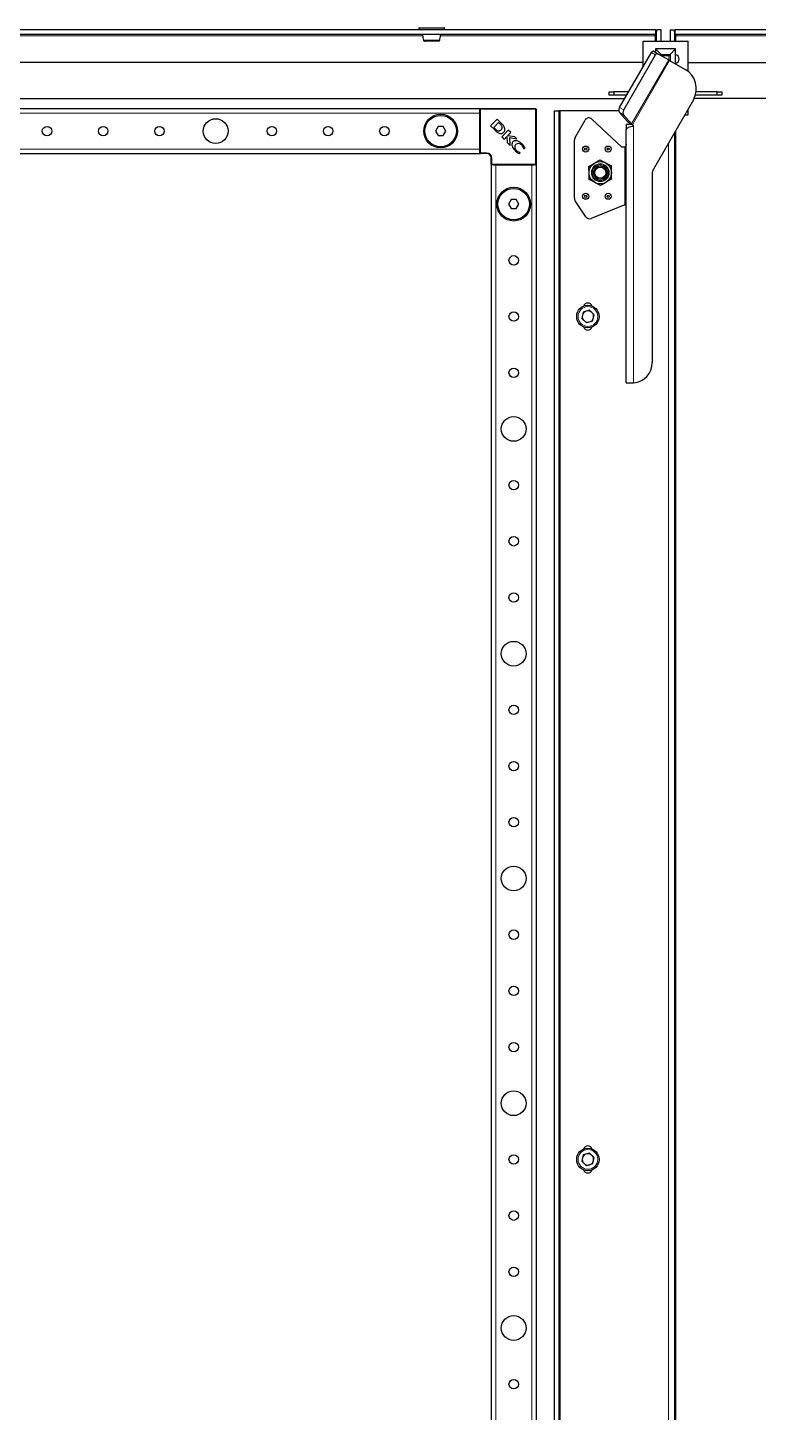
# Model space of a CAD drawing. Header units: millimetres. Extents: x -1284 to 3090, y -1538 to 1219.
# Drawn here: x -606 to -281, y -59 to 557 of the extents above; entities that cross this region are included whole.
import ezdxf

# ---------------------------------------------------------------- set-up
doc = ezdxf.new("R2010")
doc.units = ezdxf.units.MM

msp = doc.modelspace()

# ---------------------------------------------------------------- linework, layer by layer
at = {"color": 7, "linetype": 'Continuous', "lineweight": 25}
for p, q in [((-326.74, 556.28), (-917.14, 556.28)), ((-432.19, 557.03), (-432.19, 556.28)), ((-431.94, 557.28), (-423.43, 557.28)), ((-423.43, 557.28), (-420.94, 557.28)), ((-420.69, 556.28), (-420.69, 557.03)), ((-326.74, 554.28), (-326.74, 556.28)), ((-324.44, 556.28), (-326.44, 556.28)), ((-326.44, 551.28), (-326.44, 556.28)), ((-324.44, 551.28), (-324.44, 556.28)), ((-320.44, 556.28), (-318.44, 556.28)), ((-320.44, 556.28), (-320.44, 551.28)), ((-318.44, 556.28), (-318.44, 551.28)), ((-318.14, 554.28), (-318.14, 556.28)), ((272.26, 556.28), (-318.14, 556.28)), ((-326.74, 554.28), (-917.14, 554.28)), ((-332.44, 551.28), (-312.44, 551.28)), ((-332.44, 539.86), (-332.44, 551.28)), ((-326.83, 554.28), (-327.04, 553.68)), ((272.26, 554.28), (-318.14, 554.28)), ((-317.84, 553.68), (-318.04, 554.28)), ((-312.44, 537.87), (-312.44, 551.28)), ((-342.88, 521.78), (-328.74, 546.26)), ((-341.04, 520.72), (-326.9, 545.2)), ((-327.63, 546.77), (-325.79, 545.71)), ((-324.44, 545.33), (-326.94, 547.82)), ((-326.94, 547.82), (-326.94, 546.38)), ((-317.94, 547.82), (-326.94, 547.82)), ((-325.79, 545.71), (-321.03, 542.96)), ((-324.44, 545.33), (-320.43, 545.33)), ((-324.44, 545.33), (-323.94, 544.83)), ((-324.44, 544.94), (-324.44, 545.33)), ((-320.66, 542.75), (-321.03, 542.96)), ((-320.43, 545.33), (-320.93, 544.83)), ((-320.66, 542.75), (-313.72, 538.74)), ((-320.43, 545.33), (-317.94, 547.82)), ((-320.43, 545.33), (-320.43, 542.62)), ((-317.94, 545.26), (-317.94, 547.82)), ((-317.94, 541.38), (-317.94, 545.26)), ((-332.44, 541.78), (-865.44, 541.78)), ((-317.94, 541.18), (-317.94, 541.38)), ((-312.44, 541.78), (220.56, 541.78)), ((-865.44, 525.78), (-340.56, 525.78)), ((-347.44, 527.28), (-347.44, 528.78)), ((-347.44, 528.78), (-345.44, 528.78)), ((-345.44, 527.28), (-347.44, 527.28)), ((-345.44, 528.78), (-345.44, 527.28)), ((-338.83, 528.78), (-345.44, 528.78)), ((-339.7, 527.28), (-345.44, 527.28)), ((-309.98, 525.23), (-327.81, 494.34)), ((220.56, 525.78), (-309.69, 525.78)), ((-299.44, 527.28), (-309.12, 527.28)), ((-299.44, 528.78), (-308.8, 528.78)), ((-299.44, 527.28), (-299.44, 528.78)), ((-299.44, 528.78), (-297.44, 528.78)), ((-297.44, 527.28), (-299.44, 527.28)), ((-297.44, 528.78), (-297.44, 527.28)), ((-839.94, 521.28), (-404.94, 521.28)), ((-404.94, 520.98), (-404.94, 521.28)), ((-404.94, 520.34), (-404.94, 520.98)), ((-404.94, 519.28), (-404.94, 520.34)), ((-404.94, 503.28), (-404.94, 519.28)), ((-404.64, 521.28), (-380.24, 521.28)), ((-379.94, 520.98), (-379.94, 496.58)), ((-371.94, 520.28), (-371.94, -962.72)), ((-371.94, 520.28), (-369.94, 520.28)), ((-369.94, 520.28), (-369.94, -962.72)), ((-369.34, 520.28), (-369.94, 520.28)), ((-343.22, 520.28), (-369.34, 520.28)), ((-339.33, 515.5), (-342.91, 519.55)), ((-337.5, 514.44), (-341.07, 518.49)), ((-313.87, 518.48), (-312.44, 518.48)), ((-312.44, 518.48), (-312.44, 520.96)), ((-423.59, 513.28), (-424.75, 511.28)), ((-424.75, 511.28), (-423.59, 509.28)), ((-421.28, 513.28), (-423.59, 513.28)), ((-420.13, 511.28), (-421.28, 513.28)), ((-421.28, 509.28), (-420.13, 511.28)), ((-397.33, 516.64), (-400.29, 513.68)), ((-400.29, 513.68), (-398.4, 511.79)), ((-396.63, 515.11), (-398.81, 512.93)), ((-398.81, 512.93), (-398.13, 512.27)), ((-398.4, 511.79), (-398.38, 511.77)), ((-395.34, 514.64), (-397.33, 516.64)), ((-395.89, 514.39), (-396.63, 515.11)), ((-392.33, 511.63), (-395.29, 508.67)), ((-391.28, 510.59), (-392.33, 511.63)), ((-362.67, 508.44), (-358.21, 516.16)), ((-355.13, 516.6), (-341.94, 504.28)), ((-337.43, 514.28), (-339.94, 514.28)), ((-339.94, 514.28), (-339.94, 512.04)), ((-339.94, 399.28), (-339.94, 512.04)), ((-339.33, 515.5), (-337.5, 514.44)), ((-336.62, 513.6), (-337.19, 514.13)), ((-336.94, 513.9), (-336.94, 513.48)), ((-336.64, 513.57), (-336.62, 513.6)), ((-423.59, 509.28), (-421.28, 509.28)), ((-395.29, 508.67), (-394.23, 507.61)), ((-394.23, 507.61), (-392.99, 508.86)), ((-392.99, 508.86), (-392.81, 506.2)), ((-392.81, 506.2), (-391.53, 504.91)), ((-392.67, 509.2), (-391.28, 510.59)), ((-389.41, 508.71), (-392.67, 509.2)), ((-391.71, 508.38), (-388.61, 507.91)), ((-391.53, 504.91), (-391.71, 508.38)), ((-388.61, 507.91), (-389.41, 508.71)), ((-362.94, 481.39), (-362.94, 507.44)), ((-318.44, 510.57), (-318.44, -953)), ((-839.94, 501.28), (-404.94, 501.28)), ((-404.94, 502.23), (-404.94, 503.28)), ((-404.94, 501.58), (-404.94, 502.23)), ((-404.94, 501.28), (-404.94, 501.58)), ((-401.94, 501.28), (-404.64, 501.28)), ((-399.94, 496.58), (-399.94, 499.28)), ((-387.57, 501.29), (-387.06, 501.53)), ((-387.06, 501.53), (-387.16, 501.64)), ((-385.62, 503.48), (-385.48, 503.35)), ((-385.48, 503.35), (-384.8, 503.68)), ((-341.94, 504.28), (-340.54, 504.28)), ((-340.3, 504.28), (-340.54, 504.28)), ((-399.94, 496.28), (-399.94, -938.72)), ((-399.94, 496.28), (-399.64, 496.28)), ((-398.99, 496.28), (-399.64, 496.28)), ((-398.99, 496.28), (-397.94, 496.28)), ((-397.94, 496.28), (-381.94, 496.28)), ((-381.94, 496.28), (-380.89, 496.28)), ((-380.24, 496.28), (-380.89, 496.28)), ((-380.24, 496.28), (-379.94, 496.28)), ((-379.94, 496.28), (-379.94, -938.72)), ((-356.51, 495.55), (-354.04, 497.05)), ((-351.58, 498.55), (-349.04, 497.17)), ((-351.3, 487.01), (-353.83, 488.39)), ((-346.37, 490.02), (-348.84, 488.51)), ((-328.35, 492.34), (-328.35, 408.28)), ((-391.09, 480.78), (-392.25, 478.78)), ((-388.78, 480.78), (-391.09, 480.78)), ((-387.63, 478.78), (-388.78, 480.78)), ((-392.25, 478.78), (-391.09, 476.78)), ((-391.09, 476.78), (-388.78, 476.78)), ((-388.78, 476.78), (-387.63, 478.78)), ((-357.84, 473.13), (-362.6, 480.28)), ((-340.54, 478.53), (-355.43, 472.38)), ((-340.54, 478.53), (-340.3, 478.78)), ((-340.54, 478.53), (-339.94, 478.64)), ((-356.26, 431.6), (-359.04, 430.78)), ((-356.26, 431.6), (-354.16, 429.6)), ((-359.04, 430.78), (-359.72, 427.97)), ((-357.62, 425.97), (-359.72, 427.97)), ((-354.84, 426.78), (-357.62, 425.97)), ((-354.84, 426.78), (-354.16, 429.6)), ((-339.94, 399.28), (-338.97, 399.28)), ((-338.97, 399.28), (-336.85, 399.28)), ((-359.04, 55.78), (-359.72, 52.97)), ((-356.26, 56.6), (-359.04, 55.78)), ((-356.26, 56.6), (-354.16, 54.6)), ((-357.62, 50.97), (-359.72, 52.97)), ((-354.84, 51.78), (-357.62, 50.97)), ((-354.84, 51.78), (-354.16, 54.6))]:
    msp.add_line(p, q, dxfattribs=at)
at = {"color": 8, "linetype": 'Continuous', "lineweight": 18}
for p, q in [((-423.29, 557.03), (-432.19, 557.03)), ((-420.69, 557.03), (-423.29, 557.03)), ((-813.47, 553.68), (-430.41, 553.68)), ((-422.47, 553.68), (-327.04, 553.68)), ((-327.04, 553.68), (-327.04, 551.28)), ((-317.84, 551.28), (-317.84, 553.68)), ((-317.84, 553.68), (-222.41, 553.68)), ((-337.5, 514.44), (-321.03, 542.96)), ((-337.19, 514.13), (-320.66, 542.75)), ((-328.74, 546.26), (-326.9, 545.2)), ((-320.93, 544.83), (-323.94, 544.83)), ((-323.94, 544.83), (-323.94, 544.65)), ((-320.93, 542.91), (-320.93, 544.83)), ((-839.94, 519.28), (-404.94, 519.28)), ((-404.64, 520.98), (-404.94, 520.98)), ((-404.64, 520.98), (-404.64, 521.28)), ((-404.64, 520.98), (-404.64, 501.58)), ((-380.24, 520.98), (-404.64, 520.98)), ((-380.24, 520.98), (-380.24, 521.28)), ((-380.24, 496.58), (-380.24, 520.98)), ((-380.24, 520.98), (-379.94, 520.98)), ((-369.34, -962.72), (-369.34, 520.28)), ((-342.91, 519.55), (-341.07, 518.49)), ((-342.88, 521.78), (-341.04, 520.72)), ((-336.64, 399.31), (-336.64, 513.57)), ((-317.84, -954.04), (-317.84, 511.61)), ((-321.04, 506.07), (-321.04, -948.5)), ((-839.94, 503.28), (-404.94, 503.28)), ((-404.64, 501.58), (-404.94, 501.58)), ((-404.64, 501.28), (-404.64, 501.58)), ((-404.64, 501.58), (-401.94, 501.58)), ((-401.94, 501.28), (-401.94, 501.58)), ((-399.94, 499.28), (-399.64, 499.28)), ((-399.64, 499.28), (-399.64, 496.58)), ((-340.54, 478.53), (-340.54, 504.28)), ((-399.64, 496.58), (-399.94, 496.58)), ((-399.64, 496.58), (-380.24, 496.58)), ((-399.64, 496.28), (-399.64, 496.58)), ((-397.94, 496.28), (-397.94, -938.72)), ((-381.94, 496.28), (-381.94, -938.72)), ((-380.24, 496.28), (-380.24, 496.58)), ((-379.94, 496.58), (-380.24, 496.58))]:
    msp.add_line(p, q, dxfattribs=at)
at = {"color": 7, "linetype": 'Continuous', "lineweight": 25}
for centre, radius in [((-422.44, 511.28), 7.5), ((-422.44, 511.28), 7), ((-597.44, 511.28), 2.1), ((-572.44, 511.28), 2.1), ((-547.44, 511.28), 2.1), ((-522.44, 511.28), 5.5), ((-497.44, 511.28), 2.1), ((-472.44, 511.28), 2.1), ((-447.44, 511.28), 2.1), ((-357.94, 503.28), 1.35), ((-357.94, 503.28), 0.493), ((-347.94, 503.28), 1.35), ((-347.94, 503.28), 0.493), ((-351.44, 492.78), 5), ((-351.44, 492.78), 3.57), ((-351.44, 492.78), 3), ((-351.44, 492.78), 2.5), ((-389.94, 478.78), 7.5), ((-389.94, 478.78), 7), ((-357.94, 482.28), 1.35), ((-357.94, 482.28), 0.493), ((-347.94, 482.28), 1.35), ((-347.94, 482.28), 0.493), ((-389.94, 453.78), 2.1), ((-356.94, 428.78), 5), ((-389.94, 428.78), 2.1), ((-389.94, 403.78), 2.1), ((-389.94, 378.78), 5.5), ((-389.94, 353.78), 2.1), ((-389.94, 328.78), 2.1), ((-389.94, 303.78), 2.1), ((-389.94, 278.78), 5.5), ((-389.94, 253.78), 2.1), ((-389.94, 228.78), 2.1), ((-389.94, 203.78), 2.1), ((-389.94, 178.78), 5.5), ((-389.94, 153.78), 2.1), ((-389.94, 128.78), 2.1), ((-389.94, 103.78), 2.1), ((-389.94, 78.78), 5.5), ((-389.94, 53.78), 2.1), ((-356.94, 53.78), 5), ((-389.94, 28.78), 2.1), ((-389.94, 3.78), 2.1), ((-389.94, -21.22), 5.5), ((-389.94, -46.22), 2.1)]:
    msp.add_circle(centre, radius, dxfattribs=at)
at = {"color": 8, "linetype": 'Continuous', "lineweight": 18}
for centre, radius in [((-351.44, 492.78), 3.97), ((-356.94, 428.78), 4.4), ((-356.94, 53.78), 4.4)]:
    msp.add_circle(centre, radius, dxfattribs=at)
at = {"color": 7, "linetype": 'Continuous', "lineweight": 25}
for centre, radius, start, end in [((-431.94, 557.03), 0.25, 90, 180), ((-420.94, 557.03), 0.25, 0, 90), ((-429.55, 551.78), 0.5, 195.24646, 270.04596), ((-423.33, 551.78), 0.5, 269.96367, 344.83397), ((-327.91, 545.93), 0.893, 71.42175, 158.04947), ((-326.08, 544.87), 0.893, 71.42175, 158.04947), ((-318.44, 543.32), 2, 284.47751, 75.52249), ((-318.72, 530.08), 10, 330.95313, 60), ((-404.64, 520.98), 0.3, 90, 180), ((-380.24, 520.98), 0.3, 0, 90), ((-341.26, 520.64), 1.98, 144.95207, 213.44806), ((-339.42, 519.58), 1.98, 144.95207, 213.44806), ((-400.36, 510.21), 6.12, 36.98881, 43.07444), ((-398.55, 510.98), 4.87, 20.34448, 48.77765), ((-356.5, 515.13), 2, 46.97493, 149.03624), ((-387.53, 504.21), 1.94, 143.30966, 232.34638), ((-387.94, 503.77), 1.97, 38.45405, 125.887), ((-360.94, 507.44), 2, 150, 180), ((-404.64, 501.58), 0.3, 180, 270), ((-401.94, 499.28), 2, 0, 90), ((-399.64, 496.58), 0.3, 180, 270), ((-380.24, 496.58), 0.3, 270, 0), ((-324.35, 492.34), 4, 150, 180), ((-360.94, 481.39), 2, 180, 213.69007), ((-356.18, 474.24), 2, 213.69007, 291.80141), ((-356.94, 432.78), 2, 18.20996, 161.79004), ((-356.94, 428.78), 2.51, 46.35345, 106.35345), ((-356.94, 428.78), 2.51, 166.35345, 226.35345), ((-356.94, 428.78), 2.51, 106.35345, 166.35345), ((-356.94, 428.78), 2.51, 226.35345, 286.35345), ((-356.94, 428.78), 2.51, 286.35345, 346.35345), ((-356.94, 428.78), 2.51, 346.35345, 46.35345), ((-356.94, 424.78), 2, 198.20996, 341.79004), ((-337.35, 408.28), 9, 274.50464, 0), ((-356.94, 53.78), 2.51, 106.35345, 166.35345), ((-356.94, 57.78), 2, 18.20996, 161.79004), ((-356.94, 53.78), 2.51, 46.35345, 106.35345), ((-356.94, 53.78), 2.51, 346.35345, 46.35345), ((-356.94, 53.78), 2.51, 166.35345, 226.35345), ((-356.94, 53.78), 2.51, 226.35345, 286.35345), ((-356.94, 53.78), 2.51, 286.35345, 346.35345), ((-356.94, 49.78), 2, 198.20996, 341.79004)]:
    msp.add_arc(centre, radius, start, end, dxfattribs=at)
at = {"color": 8, "linetype": 'Continuous', "lineweight": 18}
msp.add_arc((-401.94, 499.28), 2.3, 0, 90, dxfattribs=at)
at = {"color": 7, "linetype": 'Continuous', "lineweight": 25}
for points, knots in [([(-326.44, 556.28), (-326.46, 555.9), (-326.5, 555.33), (-326.68, 554.76), (-326.74, 554.57)], [0, 0, 0, 0, 0.662931, 1, 1, 1, 1]), ([(-318.14, 554.6), (-318.18, 554.73), (-318.38, 555.29), (-318.41, 555.85), (-318.44, 556.28)], [0, 0, 0, 0, 0.226541, 1, 1, 1, 1]), ([(-430.46, 554.28), (-430.46, 554.15), (-430.44, 553.24), (-430.22, 552.37), (-430.03, 551.63)], [0, 0, 0, 0, 0.14185, 1, 1, 1, 1]), ([(-423.37, 551.28), (-423.36, 551.28), (-423.31, 551.28), (-423.59, 551.28), (-424.11, 551.28), (-424.83, 551.28), (-425.68, 551.28), (-426.75, 551.28), (-427.77, 551.28), (-428.65, 551.28), (-429.26, 551.28), (-429.56, 551.28), (-429.52, 551.28), (-429.51, 551.28)], [0, 0, 0, 0, 0.03384, 0.141254, 0.248698, 0.315774, 0.423314, 0.530846, 0.63821, 0.745706, 0.853372, 0.960917, 1, 1, 1, 1]), ([(-422.85, 551.63), (-422.66, 552.37), (-422.44, 553.24), (-422.42, 554.15), (-422.42, 554.28)], [0, 0, 0, 0, 0.85815, 1, 1, 1, 1]), ([(-398.38, 511.77), (-398.31, 511.69), (-398.15, 511.54), (-397.98, 511.39), (-397.9, 511.31)], [0, 0, 0, 0, 0.486421, 1, 1, 1, 1]), ([(-398.13, 512.27), (-397.93, 512.08), (-397.57, 511.73), (-397.03, 511.41), (-396.58, 511.35), (-396.24, 511.41), (-395.88, 511.6), (-395.67, 511.8), (-395.56, 511.91)], [0, 0, 0, 0, 0.274676, 0.503042, 0.607381, 0.716579, 0.843412, 1, 1, 1, 1]), ([(-397.9, 511.31), (-397.75, 511.18), (-397.48, 510.93), (-397.19, 510.72), (-397.05, 510.63)], [0, 0, 0, 0, 0.55183, 1, 1, 1, 1]), ([(-397.05, 510.63), (-396.85, 510.52), (-396.46, 510.32), (-395.83, 510.2), (-395.24, 510.24), (-394.7, 510.44), (-394.27, 510.8), (-393.97, 511.31), (-393.86, 511.97), (-393.94, 512.43), (-393.99, 512.68)], [0, 0, 0, 0, 0.138091, 0.265455, 0.384013, 0.496103, 0.605759, 0.71979, 0.847662, 1, 1, 1, 1]), ([(-395.56, 511.91), (-395.46, 512), (-395.3, 512.18), (-395.12, 512.45), (-395.03, 512.73), (-395.03, 513.05), (-395.18, 513.46), (-395.37, 513.74), (-395.47, 513.89)], [0, 0, 0, 0, 0.176808, 0.319231, 0.43938, 0.552395, 0.749205, 1, 1, 1, 1]), ([(-390.2, 506.62), (-390.34, 506.45), (-390.62, 506.12), (-390.78, 505.42), (-390.65, 504.55), (-390.09, 503.47), (-389.45, 502.79), (-389.08, 502.39)], [0, 0, 0, 0, 0.130532, 0.266031, 0.423997, 0.666819, 1, 1, 1, 1]), ([(-386.03, 505.41), (-386.41, 505.74), (-387.1, 506.36), (-388.27, 506.91), (-389.21, 507.05), (-389.85, 506.89), (-390.09, 506.71), (-390.2, 506.62)], [0, 0, 0, 0, 0.315674, 0.58952, 0.813199, 0.909026, 1, 1, 1, 1]), ([(-384.8, 503.68), (-384.98, 504.02), (-385.32, 504.65), (-385.81, 505.17), (-386.03, 505.41)], [0, 0, 0, 0, 0.5368, 1, 1, 1, 1]), ([(-389.08, 502.39), (-388.81, 502.14), (-388.35, 501.72), (-387.8, 501.41), (-387.57, 501.29)], [0, 0, 0, 0, 0.577653, 1, 1, 1, 1]), ([(-387.16, 501.64), (-387.48, 501.79), (-388.05, 502.05), (-388.51, 502.48), (-388.72, 502.67)], [0, 0, 0, 0, 0.547643, 1, 1, 1, 1]), ([(-386.39, 505), (-386.18, 504.74), (-385.8, 504.29), (-385.67, 503.72), (-385.62, 503.48)], [0, 0, 0, 0, 0.579608, 1, 1, 1, 1]), ([(-356.44, 492.66), (-356.44, 492.92), (-356.47, 493.9), (-356.49, 494.85), (-356.51, 495.55)], [0, 0, 0, 0, 0.268634, 1, 1, 1, 1]), ([(-354.04, 497.05), (-353.98, 497.09), (-353.15, 497.59), (-352.34, 498.09), (-351.58, 498.55)], [0, 0, 0, 0, 0.070201, 1, 1, 1, 1]), ([(-349.04, 497.17), (-348.98, 497.14), (-348.13, 496.67), (-347.29, 496.21), (-346.51, 495.79)], [0, 0, 0, 0, 0.070201, 1, 1, 1, 1]), ([(-346.44, 492.9), (-346.45, 493.17), (-346.47, 494.14), (-346.49, 495.09), (-346.51, 495.79)], [0, 0, 0, 0, 0.2686336, 1, 1, 1, 1]), ([(-346.37, 490.02), (-346.38, 490.26), (-346.4, 491.2), (-346.42, 492.18), (-346.44, 492.9)], [0, 0, 0, 0, 0.257551, 1, 1, 1, 1]), ([(-356.37, 489.78), (-356.37, 490.02), (-356.4, 490.96), (-356.42, 491.94), (-356.44, 492.66)], [0, 0, 0, 0, 0.257551, 1, 1, 1, 1]), ([(-353.83, 488.39), (-353.89, 488.43), (-354.75, 488.89), (-355.59, 489.35), (-356.37, 489.78)], [0, 0, 0, 0, 0.0702006, 1, 1, 1, 1]), ([(-348.84, 488.51), (-348.89, 488.48), (-349.73, 487.97), (-350.54, 487.47), (-351.3, 487.01)], [0, 0, 0, 0, 0.0702006, 1, 1, 1, 1])]:
    msp.add_open_spline(points, degree=3, knots=knots, dxfattribs=at)
at = {"color": 8, "linetype": 'Continuous', "lineweight": 18}
msp.add_open_spline([(-429.99, 551.66), (-430, 551.66), (-430.05, 551.66), (-429.7, 551.66), (-429, 551.66), (-427.98, 551.66), (-426.79, 551.66), (-425.56, 551.66), (-424.58, 551.66), (-423.75, 551.66), (-423.15, 551.66), (-422.82, 551.66), (-422.88, 551.66), (-422.89, 551.66)], degree=3, knots=[0, 0, 0, 0, 0.038891, 0.14638, 0.253973, 0.361383, 0.468681, 0.576165, 0.683665, 0.750707, 0.858068, 0.965424, 1, 1, 1, 1], dxfattribs=at)
at = {"color": 7, "linetype": 'Continuous', "lineweight": 25}
for points in [[(-327.04, 553.68), (-327.01, 553.76), (-326.96, 553.92), (-326.89, 554.12), (-326.81, 554.26), (-326.76, 554.27), (-326.74, 554.28)], [(-318.14, 554.28), (-318.11, 554.27), (-318.06, 554.26), (-317.99, 554.12), (-317.91, 553.92), (-317.86, 553.76), (-317.84, 553.68)], [(-336.64, 513.57), (-337.07, 513.45), (-337.94, 513.19), (-339.03, 512.81), (-339.79, 512.42), (-339.89, 512.17), (-339.94, 512.04)], [(-339.33, 515.5), (-339.19, 515.4), (-338.89, 515.21), (-338.36, 514.87), (-337.78, 514.51), (-337.38, 514.26), (-337.19, 514.13)], [(-337.5, 514.44), (-337.48, 514.42), (-337.43, 514.37), (-337.36, 514.29), (-337.27, 514.21), (-337.21, 514.16), (-337.19, 514.13)], [(-339.94, 505.48), (-339.96, 505.28), (-340, 504.88), (-340.2, 504.48), (-340.3, 504.28)], [(-340.3, 478.78), (-340.25, 478.77), (-340.15, 478.75), (-340.03, 478.71), (-339.96, 478.68), (-339.95, 478.65), (-339.94, 478.64)], [(-338.97, 399.28), (-338.81, 399.28), (-338.49, 399.29), (-337.91, 399.3), (-337.29, 399.3), (-336.86, 399.31), (-336.64, 399.31)], [(-336.85, 399.28), (-336.84, 399.28), (-336.81, 399.29), (-336.76, 399.3), (-336.7, 399.3), (-336.66, 399.31), (-336.64, 399.31)]]:
    msp.add_open_spline(points, degree=3, dxfattribs=at)

doc.saveas('drawing.dxf')
